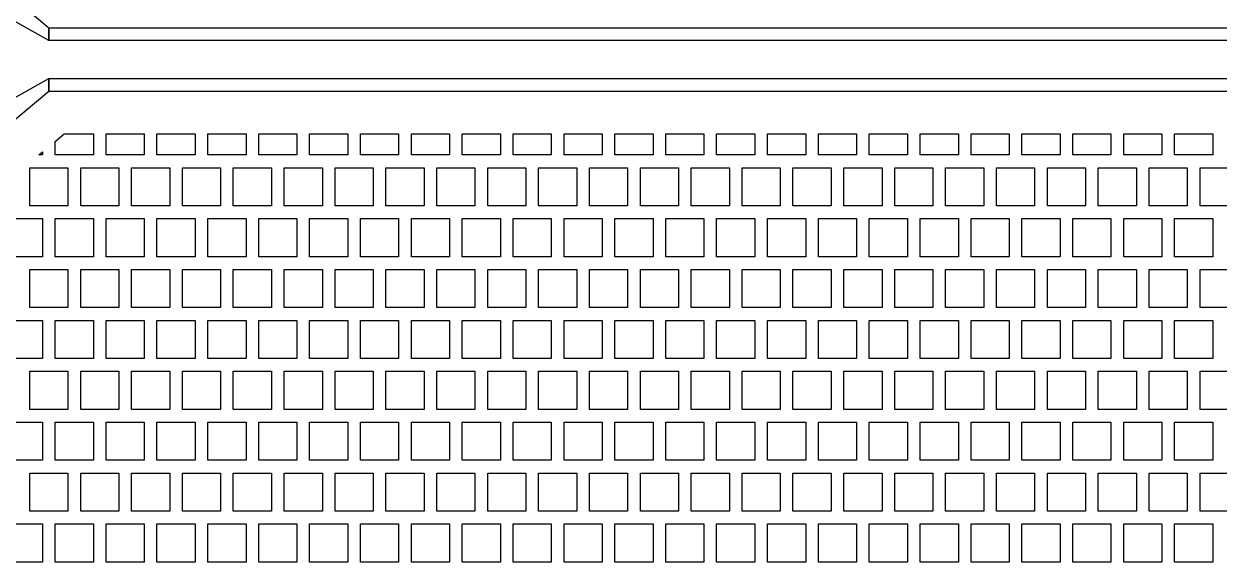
# Model space of a CAD drawing. Header units: metres. Extents: x 32 to 1978, y 32 to 1968.
# Drawn here: x 540.2 to 1010, y 32.5 to 244 of the extents above; entities that cross this region are included whole.
import ezdxf

# ---------------------------------------------------------------- set-up
doc = ezdxf.new("R2010")
doc.units = ezdxf.units.M

msp = doc.modelspace()

# ---------------------------------------------------------------- linework, layer by layer
for points in [[(550, 217.5), (350, 50), (50, 50), (50, 410), (350, 410), (550, 242.5), (550, 237.5), (350, 350), (110, 350), (110, 110), (350, 110), (550, 222.5), (550, 217.5), (550, 217.5)], [(1450, 242.5), (1450, 237.5), (550, 237.5), (550, 242.5), (1450, 242.5), (1450, 242.5)], [(550, 217.5), (550, 222.5), (1450, 222.5), (1450, 217.5), (550, 217.5), (550, 217.5)], [(552.5, 192.5), (552.5, 197.85), (556.06, 200.83), (567.5, 200.83), (567.5, 192.5), (552.5, 192.5), (552.5, 192.5)], [(552.5, 192.5), (552.5, 197.85), (556.06, 200.83), (567.5, 200.83), (567.5, 192.5), (552.5, 192.5), (552.5, 192.5)], [(552.5, 192.5), (552.5, 197.85), (556.06, 200.83), (567.5, 200.83), (567.5, 192.5), (552.5, 192.5), (552.5, 192.5)], [(572.5, 192.5), (572.5, 200.83), (587.5, 200.83), (587.5, 192.5), (572.5, 192.5), (572.5, 192.5)], [(572.5, 192.5), (572.5, 200.83), (587.5, 200.83), (587.5, 192.5), (572.5, 192.5), (572.5, 192.5)], [(572.5, 192.5), (572.5, 200.83), (587.5, 200.83), (587.5, 192.5), (572.5, 192.5), (572.5, 192.5)], [(572.5, 192.5), (572.5, 200.83), (587.5, 200.83), (587.5, 192.5), (572.5, 192.5), (572.5, 192.5)], [(572.5, 192.5), (572.5, 200.83), (587.5, 200.83), (587.5, 192.5), (572.5, 192.5), (572.5, 192.5)], [(572.5, 192.5), (572.5, 200.83), (587.5, 200.83), (587.5, 192.5), (572.5, 192.5), (572.5, 192.5)], [(572.5, 192.5), (572.5, 200.83), (587.5, 200.83), (587.5, 192.5), (572.5, 192.5), (572.5, 192.5)], [(592.5, 192.5), (592.5, 200.83), (607.5, 200.83), (607.5, 192.5), (592.5, 192.5), (592.5, 192.5)], [(592.5, 192.5), (592.5, 200.83), (607.5, 200.83), (607.5, 192.5), (592.5, 192.5), (592.5, 192.5)], [(592.5, 192.5), (592.5, 200.83), (607.5, 200.83), (607.5, 192.5), (592.5, 192.5), (592.5, 192.5)], [(592.5, 192.5), (592.5, 200.83), (607.5, 200.83), (607.5, 192.5), (592.5, 192.5), (592.5, 192.5)], [(592.5, 192.5), (592.5, 200.83), (607.5, 200.83), (607.5, 192.5), (592.5, 192.5), (592.5, 192.5)], [(612.5, 192.5), (612.5, 200.83), (627.5, 200.83), (627.5, 192.5), (612.5, 192.5), (612.5, 192.5)], [(612.5, 192.5), (612.5, 200.83), (627.5, 200.83), (627.5, 192.5), (612.5, 192.5), (612.5, 192.5)], [(612.5, 192.5), (612.5, 200.83), (627.5, 200.83), (627.5, 192.5), (612.5, 192.5), (612.5, 192.5)], [(612.5, 192.5), (612.5, 200.83), (627.5, 200.83), (627.5, 192.5), (612.5, 192.5), (612.5, 192.5)], [(612.5, 192.5), (612.5, 200.83), (627.5, 200.83), (627.5, 192.5), (612.5, 192.5), (612.5, 192.5)], [(632.5, 192.5), (632.5, 200.83), (647.5, 200.83), (647.5, 192.5), (632.5, 192.5), (632.5, 192.5)], [(632.5, 192.5), (632.5, 200.83), (647.5, 200.83), (647.5, 192.5), (632.5, 192.5), (632.5, 192.5)], [(632.5, 192.5), (632.5, 200.83), (647.5, 200.83), (647.5, 192.5), (632.5, 192.5), (632.5, 192.5)], [(632.5, 192.5), (632.5, 200.83), (647.5, 200.83), (647.5, 192.5), (632.5, 192.5), (632.5, 192.5)], [(652.5, 192.5), (652.5, 200.83), (667.5, 200.83), (667.5, 192.5), (652.5, 192.5), (652.5, 192.5)], [(652.5, 192.5), (652.5, 200.83), (667.5, 200.83), (667.5, 192.5), (652.5, 192.5), (652.5, 192.5)], [(652.5, 192.5), (652.5, 200.83), (667.5, 200.83), (667.5, 192.5), (652.5, 192.5), (652.5, 192.5)], [(652.5, 192.5), (652.5, 200.83), (667.5, 200.83), (667.5, 192.5), (652.5, 192.5), (652.5, 192.5)], [(672.5, 192.5), (672.5, 200.83), (687.5, 200.83), (687.5, 192.5), (672.5, 192.5), (672.5, 192.5)], [(672.5, 192.5), (672.5, 200.83), (687.5, 200.83), (687.5, 192.5), (672.5, 192.5), (672.5, 192.5)], [(672.5, 192.5), (672.5, 200.83), (687.5, 200.83), (687.5, 192.5), (672.5, 192.5), (672.5, 192.5)], [(672.5, 192.5), (672.5, 200.83), (687.5, 200.83), (687.5, 192.5), (672.5, 192.5), (672.5, 192.5)], [(692.5, 192.5), (692.5, 200.83), (707.5, 200.83), (707.5, 192.5), (692.5, 192.5), (692.5, 192.5)], [(692.5, 192.5), (692.5, 200.83), (707.5, 200.83), (707.5, 192.5), (692.5, 192.5), (692.5, 192.5)], [(692.5, 192.5), (692.5, 200.83), (707.5, 200.83), (707.5, 192.5), (692.5, 192.5), (692.5, 192.5)], [(692.5, 192.5), (692.5, 200.83), (707.5, 200.83), (707.5, 192.5), (692.5, 192.5), (692.5, 192.5)], [(712.5, 192.5), (712.5, 200.83), (727.5, 200.83), (727.5, 192.5), (712.5, 192.5), (712.5, 192.5)], [(712.5, 192.5), (712.5, 200.83), (727.5, 200.83), (727.5, 192.5), (712.5, 192.5), (712.5, 192.5)], [(712.5, 192.5), (712.5, 200.83), (727.5, 200.83), (727.5, 192.5), (712.5, 192.5), (712.5, 192.5)], [(712.5, 192.5), (712.5, 200.83), (727.5, 200.83), (727.5, 192.5), (712.5, 192.5), (712.5, 192.5)], [(732.5, 192.5), (732.5, 200.83), (747.5, 200.83), (747.5, 192.5), (732.5, 192.5), (732.5, 192.5)], [(732.5, 192.5), (732.5, 200.83), (747.5, 200.83), (747.5, 192.5), (732.5, 192.5), (732.5, 192.5)], [(732.5, 192.5), (732.5, 200.83), (747.5, 200.83), (747.5, 192.5), (732.5, 192.5), (732.5, 192.5)], [(732.5, 192.5), (732.5, 200.83), (747.5, 200.83), (747.5, 192.5), (732.5, 192.5), (732.5, 192.5)], [(752.5, 192.5), (752.5, 200.83), (767.5, 200.83), (767.5, 192.5), (752.5, 192.5), (752.5, 192.5)], [(752.5, 192.5), (752.5, 200.83), (767.5, 200.83), (767.5, 192.5), (752.5, 192.5), (752.5, 192.5)], [(752.5, 192.5), (752.5, 200.83), (767.5, 200.83), (767.5, 192.5), (752.5, 192.5), (752.5, 192.5)], [(752.5, 192.5), (752.5, 200.83), (767.5, 200.83), (767.5, 192.5), (752.5, 192.5), (752.5, 192.5)], [(772.5, 192.5), (772.5, 200.83), (787.5, 200.83), (787.5, 192.5), (772.5, 192.5), (772.5, 192.5)], [(772.5, 192.5), (772.5, 200.83), (787.5, 200.83), (787.5, 192.5), (772.5, 192.5), (772.5, 192.5)], [(772.5, 192.5), (772.5, 200.83), (787.5, 200.83), (787.5, 192.5), (772.5, 192.5), (772.5, 192.5)], [(772.5, 192.5), (772.5, 200.83), (787.5, 200.83), (787.5, 192.5), (772.5, 192.5), (772.5, 192.5)], [(792.5, 192.5), (792.5, 200.83), (807.5, 200.83), (807.5, 192.5), (792.5, 192.5), (792.5, 192.5)], [(792.5, 192.5), (792.5, 200.83), (807.5, 200.83), (807.5, 192.5), (792.5, 192.5), (792.5, 192.5)], [(792.5, 192.5), (792.5, 200.83), (807.5, 200.83), (807.5, 192.5), (792.5, 192.5), (792.5, 192.5)], [(792.5, 192.5), (792.5, 200.83), (807.5, 200.83), (807.5, 192.5), (792.5, 192.5), (792.5, 192.5)], [(812.5, 192.5), (812.5, 200.83), (827.5, 200.83), (827.5, 192.5), (812.5, 192.5), (812.5, 192.5)], [(812.5, 192.5), (812.5, 200.83), (827.5, 200.83), (827.5, 192.5), (812.5, 192.5), (812.5, 192.5)], [(812.5, 192.5), (812.5, 200.83), (827.5, 200.83), (827.5, 192.5), (812.5, 192.5), (812.5, 192.5)], [(812.5, 192.5), (812.5, 200.83), (827.5, 200.83), (827.5, 192.5), (812.5, 192.5), (812.5, 192.5)], [(832.5, 192.5), (832.5, 200.83), (847.5, 200.83), (847.5, 192.5), (832.5, 192.5), (832.5, 192.5)], [(832.5, 192.5), (832.5, 200.83), (847.5, 200.83), (847.5, 192.5), (832.5, 192.5), (832.5, 192.5)], [(832.5, 192.5), (832.5, 200.83), (847.5, 200.83), (847.5, 192.5), (832.5, 192.5), (832.5, 192.5)], [(832.5, 192.5), (832.5, 200.83), (847.5, 200.83), (847.5, 192.5), (832.5, 192.5), (832.5, 192.5)], [(852.5, 192.5), (852.5, 200.83), (867.5, 200.83), (867.5, 192.5), (852.5, 192.5), (852.5, 192.5)], [(852.5, 192.5), (852.5, 200.83), (867.5, 200.83), (867.5, 192.5), (852.5, 192.5), (852.5, 192.5)], [(852.5, 192.5), (852.5, 200.83), (867.5, 200.83), (867.5, 192.5), (852.5, 192.5), (852.5, 192.5)], [(852.5, 192.5), (852.5, 200.83), (867.5, 200.83), (867.5, 192.5), (852.5, 192.5), (852.5, 192.5)], [(872.5, 192.5), (872.5, 200.83), (887.5, 200.83), (887.5, 192.5), (872.5, 192.5), (872.5, 192.5)], [(872.5, 192.5), (872.5, 200.83), (887.5, 200.83), (887.5, 192.5), (872.5, 192.5), (872.5, 192.5)], [(872.5, 192.5), (872.5, 200.83), (887.5, 200.83), (887.5, 192.5), (872.5, 192.5), (872.5, 192.5)], [(872.5, 192.5), (872.5, 200.83), (887.5, 200.83), (887.5, 192.5), (872.5, 192.5), (872.5, 192.5)], [(892.5, 192.5), (892.5, 200.83), (907.5, 200.83), (907.5, 192.5), (892.5, 192.5), (892.5, 192.5)], [(892.5, 192.5), (892.5, 200.83), (907.5, 200.83), (907.5, 192.5), (892.5, 192.5), (892.5, 192.5)], [(892.5, 192.5), (892.5, 200.83), (907.5, 200.83), (907.5, 192.5), (892.5, 192.5), (892.5, 192.5)], [(892.5, 192.5), (892.5, 200.83), (907.5, 200.83), (907.5, 192.5), (892.5, 192.5), (892.5, 192.5)], [(912.5, 192.5), (912.5, 200.83), (927.5, 200.83), (927.5, 192.5), (912.5, 192.5), (912.5, 192.5)], [(912.5, 192.5), (912.5, 200.83), (927.5, 200.83), (927.5, 192.5), (912.5, 192.5), (912.5, 192.5)], [(912.5, 192.5), (912.5, 200.83), (927.5, 200.83), (927.5, 192.5), (912.5, 192.5), (912.5, 192.5)], [(912.5, 192.5), (912.5, 200.83), (927.5, 200.83), (927.5, 192.5), (912.5, 192.5), (912.5, 192.5)], [(932.5, 192.5), (932.5, 200.83), (947.5, 200.83), (947.5, 192.5), (932.5, 192.5), (932.5, 192.5)], [(932.5, 192.5), (932.5, 200.83), (947.5, 200.83), (947.5, 192.5), (932.5, 192.5), (932.5, 192.5)], [(932.5, 192.5), (932.5, 200.83), (947.5, 200.83), (947.5, 192.5), (932.5, 192.5), (932.5, 192.5)], [(932.5, 192.5), (932.5, 200.83), (947.5, 200.83), (947.5, 192.5), (932.5, 192.5), (932.5, 192.5)], [(952.5, 192.5), (952.5, 200.83), (967.5, 200.83), (967.5, 192.5), (952.5, 192.5), (952.5, 192.5)], [(952.5, 192.5), (952.5, 200.83), (967.5, 200.83), (967.5, 192.5), (952.5, 192.5), (952.5, 192.5)], [(952.5, 192.5), (952.5, 200.83), (967.5, 200.83), (967.5, 192.5), (952.5, 192.5), (952.5, 192.5)], [(952.5, 192.5), (952.5, 200.83), (967.5, 200.83), (967.5, 192.5), (952.5, 192.5), (952.5, 192.5)], [(972.5, 192.5), (972.5, 200.83), (987.5, 200.83), (987.5, 192.5), (972.5, 192.5), (972.5, 192.5)], [(972.5, 192.5), (972.5, 200.83), (987.5, 200.83), (987.5, 192.5), (972.5, 192.5), (972.5, 192.5)], [(972.5, 192.5), (972.5, 200.83), (987.5, 200.83), (987.5, 192.5), (972.5, 192.5), (972.5, 192.5)], [(972.5, 192.5), (972.5, 200.83), (987.5, 200.83), (987.5, 192.5), (972.5, 192.5), (972.5, 192.5)], [(992.5, 192.5), (992.5, 200.83), (1007.5, 200.83), (1007.5, 192.5), (992.5, 192.5), (992.5, 192.5)], [(992.5, 192.5), (992.5, 200.83), (1007.5, 200.83), (1007.5, 192.5), (992.5, 192.5), (992.5, 192.5)], [(992.5, 192.5), (992.5, 200.83), (1007.5, 200.83), (1007.5, 192.5), (992.5, 192.5), (992.5, 192.5)], [(992.5, 192.5), (992.5, 200.83), (1007.5, 200.83), (1007.5, 192.5), (992.5, 192.5), (992.5, 192.5)], [(547.5, 193.67), (547.5, 192.5), (546.11, 192.5), (547.5, 193.67), (547.5, 193.67)], [(547.5, 193.67), (547.5, 192.5), (546.11, 192.5), (547.5, 193.67), (547.5, 193.67)], [(547.5, 193.67), (547.5, 192.5), (546.11, 192.5), (547.5, 193.67), (547.5, 193.67)], [(542.5, 172.5), (542.5, 187.5), (557.5, 187.5), (557.5, 172.5), (542.5, 172.5), (542.5, 172.5)], [(562.5, 172.5), (562.5, 187.5), (577.5, 187.5), (577.5, 172.5), (562.5, 172.5), (562.5, 172.5)], [(582.5, 172.5), (582.5, 187.5), (597.5, 187.5), (597.5, 172.5), (582.5, 172.5), (582.5, 172.5)], [(602.5, 172.5), (602.5, 187.5), (617.5, 187.5), (617.5, 172.5), (602.5, 172.5), (602.5, 172.5)], [(622.5, 172.5), (622.5, 187.5), (637.5, 187.5), (637.5, 172.5), (622.5, 172.5), (622.5, 172.5)], [(642.5, 172.5), (642.5, 187.5), (657.5, 187.5), (657.5, 172.5), (642.5, 172.5), (642.5, 172.5)], [(662.5, 172.5), (662.5, 187.5), (677.5, 187.5), (677.5, 172.5), (662.5, 172.5), (662.5, 172.5)], [(682.5, 172.5), (682.5, 187.5), (697.5, 187.5), (697.5, 172.5), (682.5, 172.5), (682.5, 172.5)], [(702.5, 172.5), (702.5, 187.5), (717.5, 187.5), (717.5, 172.5), (702.5, 172.5), (702.5, 172.5)], [(722.5, 172.5), (722.5, 187.5), (737.5, 187.5), (737.5, 172.5), (722.5, 172.5), (722.5, 172.5)], [(742.5, 172.5), (742.5, 187.5), (757.5, 187.5), (757.5, 172.5), (742.5, 172.5), (742.5, 172.5)], [(762.5, 172.5), (762.5, 187.5), (777.5, 187.5), (777.5, 172.5), (762.5, 172.5), (762.5, 172.5)], [(782.5, 172.5), (782.5, 187.5), (797.5, 187.5), (797.5, 172.5), (782.5, 172.5), (782.5, 172.5)], [(802.5, 172.5), (802.5, 187.5), (817.5, 187.5), (817.5, 172.5), (802.5, 172.5), (802.5, 172.5)], [(822.5, 172.5), (822.5, 187.5), (837.5, 187.5), (837.5, 172.5), (822.5, 172.5), (822.5, 172.5)], [(842.5, 172.5), (842.5, 187.5), (857.5, 187.5), (857.5, 172.5), (842.5, 172.5), (842.5, 172.5)], [(862.5, 172.5), (862.5, 187.5), (877.5, 187.5), (877.5, 172.5), (862.5, 172.5), (862.5, 172.5)], [(882.5, 172.5), (882.5, 187.5), (897.5, 187.5), (897.5, 172.5), (882.5, 172.5), (882.5, 172.5)], [(902.5, 172.5), (902.5, 187.5), (917.5, 187.5), (917.5, 172.5), (902.5, 172.5), (902.5, 172.5)], [(922.5, 172.5), (922.5, 187.5), (937.5, 187.5), (937.5, 172.5), (922.5, 172.5), (922.5, 172.5)], [(942.5, 172.5), (942.5, 187.5), (957.5, 187.5), (957.5, 172.5), (942.5, 172.5), (942.5, 172.5)], [(962.5, 172.5), (962.5, 187.5), (977.5, 187.5), (977.5, 172.5), (962.5, 172.5), (962.5, 172.5)], [(982.5, 172.5), (982.5, 187.5), (997.5, 187.5), (997.5, 172.5), (982.5, 172.5), (982.5, 172.5)], [(1002.5, 172.5), (1002.5, 187.5), (1017.5, 187.5), (1017.5, 172.5), (1002.5, 172.5), (1002.5, 172.5)], [(532.5, 152.5), (532.5, 167.5), (547.5, 167.5), (547.5, 152.5), (532.5, 152.5), (532.5, 152.5)], [(552.5, 152.5), (552.5, 167.5), (567.5, 167.5), (567.5, 152.5), (552.5, 152.5), (552.5, 152.5)], [(572.5, 152.5), (572.5, 167.5), (587.5, 167.5), (587.5, 152.5), (572.5, 152.5), (572.5, 152.5)], [(592.5, 152.5), (592.5, 167.5), (607.5, 167.5), (607.5, 152.5), (592.5, 152.5), (592.5, 152.5)], [(612.5, 152.5), (612.5, 167.5), (627.5, 167.5), (627.5, 152.5), (612.5, 152.5), (612.5, 152.5)], [(632.5, 152.5), (632.5, 167.5), (647.5, 167.5), (647.5, 152.5), (632.5, 152.5), (632.5, 152.5)], [(652.5, 152.5), (652.5, 167.5), (667.5, 167.5), (667.5, 152.5), (652.5, 152.5), (652.5, 152.5)], [(672.5, 152.5), (672.5, 167.5), (687.5, 167.5), (687.5, 152.5), (672.5, 152.5), (672.5, 152.5)], [(692.5, 152.5), (692.5, 167.5), (707.5, 167.5), (707.5, 152.5), (692.5, 152.5), (692.5, 152.5)], [(712.5, 152.5), (712.5, 167.5), (727.5, 167.5), (727.5, 152.5), (712.5, 152.5), (712.5, 152.5)], [(732.5, 152.5), (732.5, 167.5), (747.5, 167.5), (747.5, 152.5), (732.5, 152.5), (732.5, 152.5)], [(752.5, 152.5), (752.5, 167.5), (767.5, 167.5), (767.5, 152.5), (752.5, 152.5), (752.5, 152.5)], [(772.5, 152.5), (772.5, 167.5), (787.5, 167.5), (787.5, 152.5), (772.5, 152.5), (772.5, 152.5)], [(792.5, 152.5), (792.5, 167.5), (807.5, 167.5), (807.5, 152.5), (792.5, 152.5), (792.5, 152.5)], [(812.5, 152.5), (812.5, 167.5), (827.5, 167.5), (827.5, 152.5), (812.5, 152.5), (812.5, 152.5)], [(832.5, 152.5), (832.5, 167.5), (847.5, 167.5), (847.5, 152.5), (832.5, 152.5), (832.5, 152.5)], [(852.5, 152.5), (852.5, 167.5), (867.5, 167.5), (867.5, 152.5), (852.5, 152.5), (852.5, 152.5)], [(872.5, 152.5), (872.5, 167.5), (887.5, 167.5), (887.5, 152.5), (872.5, 152.5), (872.5, 152.5)], [(892.5, 152.5), (892.5, 167.5), (907.5, 167.5), (907.5, 152.5), (892.5, 152.5), (892.5, 152.5)], [(912.5, 152.5), (912.5, 167.5), (927.5, 167.5), (927.5, 152.5), (912.5, 152.5), (912.5, 152.5)], [(932.5, 152.5), (932.5, 167.5), (947.5, 167.5), (947.5, 152.5), (932.5, 152.5), (932.5, 152.5)], [(952.5, 152.5), (952.5, 167.5), (967.5, 167.5), (967.5, 152.5), (952.5, 152.5), (952.5, 152.5)], [(972.5, 152.5), (972.5, 167.5), (987.5, 167.5), (987.5, 152.5), (972.5, 152.5), (972.5, 152.5)], [(992.5, 152.5), (992.5, 167.5), (1007.5, 167.5), (1007.5, 152.5), (992.5, 152.5), (992.5, 152.5)], [(542.5, 132.5), (542.5, 147.5), (557.5, 147.5), (557.5, 132.5), (542.5, 132.5), (542.5, 132.5)], [(562.5, 132.5), (562.5, 147.5), (577.5, 147.5), (577.5, 132.5), (562.5, 132.5), (562.5, 132.5)], [(582.5, 132.5), (582.5, 147.5), (597.5, 147.5), (597.5, 132.5), (582.5, 132.5), (582.5, 132.5)], [(602.5, 132.5), (602.5, 147.5), (617.5, 147.5), (617.5, 132.5), (602.5, 132.5), (602.5, 132.5)], [(622.5, 132.5), (622.5, 147.5), (637.5, 147.5), (637.5, 132.5), (622.5, 132.5), (622.5, 132.5)], [(642.5, 132.5), (642.5, 147.5), (657.5, 147.5), (657.5, 132.5), (642.5, 132.5), (642.5, 132.5)], [(662.5, 132.5), (662.5, 147.5), (677.5, 147.5), (677.5, 132.5), (662.5, 132.5), (662.5, 132.5)], [(682.5, 132.5), (682.5, 147.5), (697.5, 147.5), (697.5, 132.5), (682.5, 132.5), (682.5, 132.5)], [(702.5, 132.5), (702.5, 147.5), (717.5, 147.5), (717.5, 132.5), (702.5, 132.5), (702.5, 132.5)], [(722.5, 132.5), (722.5, 147.5), (737.5, 147.5), (737.5, 132.5), (722.5, 132.5), (722.5, 132.5)], [(742.5, 132.5), (742.5, 147.5), (757.5, 147.5), (757.5, 132.5), (742.5, 132.5), (742.5, 132.5)], [(762.5, 132.5), (762.5, 147.5), (777.5, 147.5), (777.5, 132.5), (762.5, 132.5), (762.5, 132.5)], [(782.5, 132.5), (782.5, 147.5), (797.5, 147.5), (797.5, 132.5), (782.5, 132.5), (782.5, 132.5)], [(802.5, 132.5), (802.5, 147.5), (817.5, 147.5), (817.5, 132.5), (802.5, 132.5), (802.5, 132.5)], [(822.5, 132.5), (822.5, 147.5), (837.5, 147.5), (837.5, 132.5), (822.5, 132.5), (822.5, 132.5)], [(842.5, 132.5), (842.5, 147.5), (857.5, 147.5), (857.5, 132.5), (842.5, 132.5), (842.5, 132.5)], [(862.5, 132.5), (862.5, 147.5), (877.5, 147.5), (877.5, 132.5), (862.5, 132.5), (862.5, 132.5)], [(882.5, 132.5), (882.5, 147.5), (897.5, 147.5), (897.5, 132.5), (882.5, 132.5), (882.5, 132.5)], [(902.5, 132.5), (902.5, 147.5), (917.5, 147.5), (917.5, 132.5), (902.5, 132.5), (902.5, 132.5)], [(922.5, 132.5), (922.5, 147.5), (937.5, 147.5), (937.5, 132.5), (922.5, 132.5), (922.5, 132.5)], [(942.5, 132.5), (942.5, 147.5), (957.5, 147.5), (957.5, 132.5), (942.5, 132.5), (942.5, 132.5)], [(962.5, 132.5), (962.5, 147.5), (977.5, 147.5), (977.5, 132.5), (962.5, 132.5), (962.5, 132.5)], [(982.5, 132.5), (982.5, 147.5), (997.5, 147.5), (997.5, 132.5), (982.5, 132.5), (982.5, 132.5)], [(1002.5, 132.5), (1002.5, 147.5), (1017.5, 147.5), (1017.5, 132.5), (1002.5, 132.5), (1002.5, 132.5)], [(532.5, 112.5), (532.5, 127.5), (547.5, 127.5), (547.5, 112.5), (532.5, 112.5), (532.5, 112.5)], [(552.5, 112.5), (552.5, 127.5), (567.5, 127.5), (567.5, 112.5), (552.5, 112.5), (552.5, 112.5)], [(572.5, 112.5), (572.5, 127.5), (587.5, 127.5), (587.5, 112.5), (572.5, 112.5), (572.5, 112.5)], [(592.5, 112.5), (592.5, 127.5), (607.5, 127.5), (607.5, 112.5), (592.5, 112.5), (592.5, 112.5)], [(612.5, 112.5), (612.5, 127.5), (627.5, 127.5), (627.5, 112.5), (612.5, 112.5), (612.5, 112.5)], [(632.5, 112.5), (632.5, 127.5), (647.5, 127.5), (647.5, 112.5), (632.5, 112.5), (632.5, 112.5)], [(652.5, 112.5), (652.5, 127.5), (667.5, 127.5), (667.5, 112.5), (652.5, 112.5), (652.5, 112.5)], [(672.5, 112.5), (672.5, 127.5), (687.5, 127.5), (687.5, 112.5), (672.5, 112.5), (672.5, 112.5)], [(692.5, 112.5), (692.5, 127.5), (707.5, 127.5), (707.5, 112.5), (692.5, 112.5), (692.5, 112.5)], [(712.5, 112.5), (712.5, 127.5), (727.5, 127.5), (727.5, 112.5), (712.5, 112.5), (712.5, 112.5)], [(732.5, 112.5), (732.5, 127.5), (747.5, 127.5), (747.5, 112.5), (732.5, 112.5), (732.5, 112.5)], [(752.5, 112.5), (752.5, 127.5), (767.5, 127.5), (767.5, 112.5), (752.5, 112.5), (752.5, 112.5)], [(772.5, 112.5), (772.5, 127.5), (787.5, 127.5), (787.5, 112.5), (772.5, 112.5), (772.5, 112.5)], [(792.5, 112.5), (792.5, 127.5), (807.5, 127.5), (807.5, 112.5), (792.5, 112.5), (792.5, 112.5)], [(812.5, 112.5), (812.5, 127.5), (827.5, 127.5), (827.5, 112.5), (812.5, 112.5), (812.5, 112.5)], [(832.5, 112.5), (832.5, 127.5), (847.5, 127.5), (847.5, 112.5), (832.5, 112.5), (832.5, 112.5)], [(852.5, 112.5), (852.5, 127.5), (867.5, 127.5), (867.5, 112.5), (852.5, 112.5), (852.5, 112.5)], [(872.5, 112.5), (872.5, 127.5), (887.5, 127.5), (887.5, 112.5), (872.5, 112.5), (872.5, 112.5)], [(892.5, 112.5), (892.5, 127.5), (907.5, 127.5), (907.5, 112.5), (892.5, 112.5), (892.5, 112.5)], [(912.5, 112.5), (912.5, 127.5), (927.5, 127.5), (927.5, 112.5), (912.5, 112.5), (912.5, 112.5)], [(932.5, 112.5), (932.5, 127.5), (947.5, 127.5), (947.5, 112.5), (932.5, 112.5), (932.5, 112.5)], [(952.5, 112.5), (952.5, 127.5), (967.5, 127.5), (967.5, 112.5), (952.5, 112.5), (952.5, 112.5)], [(972.5, 112.5), (972.5, 127.5), (987.5, 127.5), (987.5, 112.5), (972.5, 112.5), (972.5, 112.5)], [(992.5, 112.5), (992.5, 127.5), (1007.5, 127.5), (1007.5, 112.5), (992.5, 112.5), (992.5, 112.5)], [(542.5, 92.5), (542.5, 107.5), (557.5, 107.5), (557.5, 92.5), (542.5, 92.5), (542.5, 92.5)], [(562.5, 92.5), (562.5, 107.5), (577.5, 107.5), (577.5, 92.5), (562.5, 92.5), (562.5, 92.5)], [(582.5, 92.5), (582.5, 107.5), (597.5, 107.5), (597.5, 92.5), (582.5, 92.5), (582.5, 92.5)], [(602.5, 92.5), (602.5, 107.5), (617.5, 107.5), (617.5, 92.5), (602.5, 92.5), (602.5, 92.5)], [(622.5, 92.5), (622.5, 107.5), (637.5, 107.5), (637.5, 92.5), (622.5, 92.5), (622.5, 92.5)], [(642.5, 92.5), (642.5, 107.5), (657.5, 107.5), (657.5, 92.5), (642.5, 92.5), (642.5, 92.5)], [(662.5, 92.5), (662.5, 107.5), (677.5, 107.5), (677.5, 92.5), (662.5, 92.5), (662.5, 92.5)], [(682.5, 92.5), (682.5, 107.5), (697.5, 107.5), (697.5, 92.5), (682.5, 92.5), (682.5, 92.5)], [(702.5, 92.5), (702.5, 107.5), (717.5, 107.5), (717.5, 92.5), (702.5, 92.5), (702.5, 92.5)], [(722.5, 92.5), (722.5, 107.5), (737.5, 107.5), (737.5, 92.5), (722.5, 92.5), (722.5, 92.5)], [(742.5, 92.5), (742.5, 107.5), (757.5, 107.5), (757.5, 92.5), (742.5, 92.5), (742.5, 92.5)], [(762.5, 92.5), (762.5, 107.5), (777.5, 107.5), (777.5, 92.5), (762.5, 92.5), (762.5, 92.5)], [(782.5, 92.5), (782.5, 107.5), (797.5, 107.5), (797.5, 92.5), (782.5, 92.5), (782.5, 92.5)], [(802.5, 92.5), (802.5, 107.5), (817.5, 107.5), (817.5, 92.5), (802.5, 92.5), (802.5, 92.5)], [(822.5, 92.5), (822.5, 107.5), (837.5, 107.5), (837.5, 92.5), (822.5, 92.5), (822.5, 92.5)], [(842.5, 92.5), (842.5, 107.5), (857.5, 107.5), (857.5, 92.5), (842.5, 92.5), (842.5, 92.5)], [(862.5, 92.5), (862.5, 107.5), (877.5, 107.5), (877.5, 92.5), (862.5, 92.5), (862.5, 92.5)], [(882.5, 92.5), (882.5, 107.5), (897.5, 107.5), (897.5, 92.5), (882.5, 92.5), (882.5, 92.5)], [(902.5, 92.5), (902.5, 107.5), (917.5, 107.5), (917.5, 92.5), (902.5, 92.5), (902.5, 92.5)], [(922.5, 92.5), (922.5, 107.5), (937.5, 107.5), (937.5, 92.5), (922.5, 92.5), (922.5, 92.5)], [(942.5, 92.5), (942.5, 107.5), (957.5, 107.5), (957.5, 92.5), (942.5, 92.5), (942.5, 92.5)], [(962.5, 92.5), (962.5, 107.5), (977.5, 107.5), (977.5, 92.5), (962.5, 92.5), (962.5, 92.5)], [(982.5, 92.5), (982.5, 107.5), (997.5, 107.5), (997.5, 92.5), (982.5, 92.5), (982.5, 92.5)], [(1002.5, 92.5), (1002.5, 107.5), (1017.5, 107.5), (1017.5, 92.5), (1002.5, 92.5), (1002.5, 92.5)], [(532.5, 72.5), (532.5, 87.5), (547.5, 87.5), (547.5, 72.5), (532.5, 72.5), (532.5, 72.5)], [(552.5, 72.5), (552.5, 87.5), (567.5, 87.5), (567.5, 72.5), (552.5, 72.5), (552.5, 72.5)], [(572.5, 72.5), (572.5, 87.5), (587.5, 87.5), (587.5, 72.5), (572.5, 72.5), (572.5, 72.5)], [(592.5, 72.5), (592.5, 87.5), (607.5, 87.5), (607.5, 72.5), (592.5, 72.5), (592.5, 72.5)], [(612.5, 72.5), (612.5, 87.5), (627.5, 87.5), (627.5, 72.5), (612.5, 72.5), (612.5, 72.5)], [(632.5, 72.5), (632.5, 87.5), (647.5, 87.5), (647.5, 72.5), (632.5, 72.5), (632.5, 72.5)], [(652.5, 72.5), (652.5, 87.5), (667.5, 87.5), (667.5, 72.5), (652.5, 72.5), (652.5, 72.5)], [(672.5, 72.5), (672.5, 87.5), (687.5, 87.5), (687.5, 72.5), (672.5, 72.5), (672.5, 72.5)], [(692.5, 72.5), (692.5, 87.5), (707.5, 87.5), (707.5, 72.5), (692.5, 72.5), (692.5, 72.5)], [(712.5, 72.5), (712.5, 87.5), (727.5, 87.5), (727.5, 72.5), (712.5, 72.5), (712.5, 72.5)], [(732.5, 72.5), (732.5, 87.5), (747.5, 87.5), (747.5, 72.5), (732.5, 72.5), (732.5, 72.5)], [(752.5, 72.5), (752.5, 87.5), (767.5, 87.5), (767.5, 72.5), (752.5, 72.5), (752.5, 72.5)], [(772.5, 72.5), (772.5, 87.5), (787.5, 87.5), (787.5, 72.5), (772.5, 72.5), (772.5, 72.5)], [(792.5, 72.5), (792.5, 87.5), (807.5, 87.5), (807.5, 72.5), (792.5, 72.5), (792.5, 72.5)], [(812.5, 72.5), (812.5, 87.5), (827.5, 87.5), (827.5, 72.5), (812.5, 72.5), (812.5, 72.5)], [(832.5, 72.5), (832.5, 87.5), (847.5, 87.5), (847.5, 72.5), (832.5, 72.5), (832.5, 72.5)], [(852.5, 72.5), (852.5, 87.5), (867.5, 87.5), (867.5, 72.5), (852.5, 72.5), (852.5, 72.5)], [(872.5, 72.5), (872.5, 87.5), (887.5, 87.5), (887.5, 72.5), (872.5, 72.5), (872.5, 72.5)], [(892.5, 72.5), (892.5, 87.5), (907.5, 87.5), (907.5, 72.5), (892.5, 72.5), (892.5, 72.5)], [(912.5, 72.5), (912.5, 87.5), (927.5, 87.5), (927.5, 72.5), (912.5, 72.5), (912.5, 72.5)], [(932.5, 72.5), (932.5, 87.5), (947.5, 87.5), (947.5, 72.5), (932.5, 72.5), (932.5, 72.5)], [(952.5, 72.5), (952.5, 87.5), (967.5, 87.5), (967.5, 72.5), (952.5, 72.5), (952.5, 72.5)], [(972.5, 72.5), (972.5, 87.5), (987.5, 87.5), (987.5, 72.5), (972.5, 72.5), (972.5, 72.5)], [(992.5, 72.5), (992.5, 87.5), (1007.5, 87.5), (1007.5, 72.5), (992.5, 72.5), (992.5, 72.5)], [(542.5, 52.5), (542.5, 67.5), (557.5, 67.5), (557.5, 52.5), (542.5, 52.5), (542.5, 52.5)], [(562.5, 52.5), (562.5, 67.5), (577.5, 67.5), (577.5, 52.5), (562.5, 52.5), (562.5, 52.5)], [(582.5, 52.5), (582.5, 67.5), (597.5, 67.5), (597.5, 52.5), (582.5, 52.5), (582.5, 52.5)], [(602.5, 52.5), (602.5, 67.5), (617.5, 67.5), (617.5, 52.5), (602.5, 52.5), (602.5, 52.5)], [(622.5, 52.5), (622.5, 67.5), (637.5, 67.5), (637.5, 52.5), (622.5, 52.5), (622.5, 52.5)], [(642.5, 52.5), (642.5, 67.5), (657.5, 67.5), (657.5, 52.5), (642.5, 52.5), (642.5, 52.5)], [(662.5, 52.5), (662.5, 67.5), (677.5, 67.5), (677.5, 52.5), (662.5, 52.5), (662.5, 52.5)], [(682.5, 52.5), (682.5, 67.5), (697.5, 67.5), (697.5, 52.5), (682.5, 52.5), (682.5, 52.5)], [(702.5, 52.5), (702.5, 67.5), (717.5, 67.5), (717.5, 52.5), (702.5, 52.5), (702.5, 52.5)], [(722.5, 52.5), (722.5, 67.5), (737.5, 67.5), (737.5, 52.5), (722.5, 52.5), (722.5, 52.5)], [(742.5, 52.5), (742.5, 67.5), (757.5, 67.5), (757.5, 52.5), (742.5, 52.5), (742.5, 52.5)], [(762.5, 52.5), (762.5, 67.5), (777.5, 67.5), (777.5, 52.5), (762.5, 52.5), (762.5, 52.5)], [(782.5, 52.5), (782.5, 67.5), (797.5, 67.5), (797.5, 52.5), (782.5, 52.5), (782.5, 52.5)], [(802.5, 52.5), (802.5, 67.5), (817.5, 67.5), (817.5, 52.5), (802.5, 52.5), (802.5, 52.5)], [(822.5, 52.5), (822.5, 67.5), (837.5, 67.5), (837.5, 52.5), (822.5, 52.5), (822.5, 52.5)], [(842.5, 52.5), (842.5, 67.5), (857.5, 67.5), (857.5, 52.5), (842.5, 52.5), (842.5, 52.5)], [(862.5, 52.5), (862.5, 67.5), (877.5, 67.5), (877.5, 52.5), (862.5, 52.5), (862.5, 52.5)], [(882.5, 52.5), (882.5, 67.5), (897.5, 67.5), (897.5, 52.5), (882.5, 52.5), (882.5, 52.5)], [(902.5, 52.5), (902.5, 67.5), (917.5, 67.5), (917.5, 52.5), (902.5, 52.5), (902.5, 52.5)], [(922.5, 52.5), (922.5, 67.5), (937.5, 67.5), (937.5, 52.5), (922.5, 52.5), (922.5, 52.5)], [(942.5, 52.5), (942.5, 67.5), (957.5, 67.5), (957.5, 52.5), (942.5, 52.5), (942.5, 52.5)], [(962.5, 52.5), (962.5, 67.5), (977.5, 67.5), (977.5, 52.5), (962.5, 52.5), (962.5, 52.5)], [(982.5, 52.5), (982.5, 67.5), (997.5, 67.5), (997.5, 52.5), (982.5, 52.5), (982.5, 52.5)], [(1002.5, 52.5), (1002.5, 67.5), (1017.5, 67.5), (1017.5, 52.5), (1002.5, 52.5), (1002.5, 52.5)], [(532.5, 32.5), (532.5, 47.5), (547.5, 47.5), (547.5, 32.5), (532.5, 32.5), (532.5, 32.5)], [(552.5, 32.5), (552.5, 47.5), (567.5, 47.5), (567.5, 32.5), (552.5, 32.5), (552.5, 32.5)], [(572.5, 32.5), (572.5, 47.5), (587.5, 47.5), (587.5, 32.5), (572.5, 32.5), (572.5, 32.5)], [(592.5, 32.5), (592.5, 47.5), (607.5, 47.5), (607.5, 32.5), (592.5, 32.5), (592.5, 32.5)], [(612.5, 32.5), (612.5, 47.5), (627.5, 47.5), (627.5, 32.5), (612.5, 32.5), (612.5, 32.5)], [(632.5, 32.5), (632.5, 47.5), (647.5, 47.5), (647.5, 32.5), (632.5, 32.5), (632.5, 32.5)], [(652.5, 32.5), (652.5, 47.5), (667.5, 47.5), (667.5, 32.5), (652.5, 32.5), (652.5, 32.5)], [(672.5, 32.5), (672.5, 47.5), (687.5, 47.5), (687.5, 32.5), (672.5, 32.5), (672.5, 32.5)], [(692.5, 32.5), (692.5, 47.5), (707.5, 47.5), (707.5, 32.5), (692.5, 32.5), (692.5, 32.5)], [(712.5, 32.5), (712.5, 47.5), (727.5, 47.5), (727.5, 32.5), (712.5, 32.5), (712.5, 32.5)], [(732.5, 32.5), (732.5, 47.5), (747.5, 47.5), (747.5, 32.5), (732.5, 32.5), (732.5, 32.5)], [(752.5, 32.5), (752.5, 47.5), (767.5, 47.5), (767.5, 32.5), (752.5, 32.5), (752.5, 32.5)], [(772.5, 32.5), (772.5, 47.5), (787.5, 47.5), (787.5, 32.5), (772.5, 32.5), (772.5, 32.5)], [(792.5, 32.5), (792.5, 47.5), (807.5, 47.5), (807.5, 32.5), (792.5, 32.5), (792.5, 32.5)], [(812.5, 32.5), (812.5, 47.5), (827.5, 47.5), (827.5, 32.5), (812.5, 32.5), (812.5, 32.5)], [(832.5, 32.5), (832.5, 47.5), (847.5, 47.5), (847.5, 32.5), (832.5, 32.5), (832.5, 32.5)], [(852.5, 32.5), (852.5, 47.5), (867.5, 47.5), (867.5, 32.5), (852.5, 32.5), (852.5, 32.5)], [(872.5, 32.5), (872.5, 47.5), (887.5, 47.5), (887.5, 32.5), (872.5, 32.5), (872.5, 32.5)], [(892.5, 32.5), (892.5, 47.5), (907.5, 47.5), (907.5, 32.5), (892.5, 32.5), (892.5, 32.5)], [(912.5, 32.5), (912.5, 47.5), (927.5, 47.5), (927.5, 32.5), (912.5, 32.5), (912.5, 32.5)], [(932.5, 32.5), (932.5, 47.5), (947.5, 47.5), (947.5, 32.5), (932.5, 32.5), (932.5, 32.5)], [(952.5, 32.5), (952.5, 47.5), (967.5, 47.5), (967.5, 32.5), (952.5, 32.5), (952.5, 32.5)], [(972.5, 32.5), (972.5, 47.5), (987.5, 47.5), (987.5, 32.5), (972.5, 32.5), (972.5, 32.5)], [(992.5, 32.5), (992.5, 47.5), (1007.5, 47.5), (1007.5, 32.5), (992.5, 32.5), (992.5, 32.5)]]:
    msp.add_lwpolyline(points)

doc.saveas('drawing.dxf')
